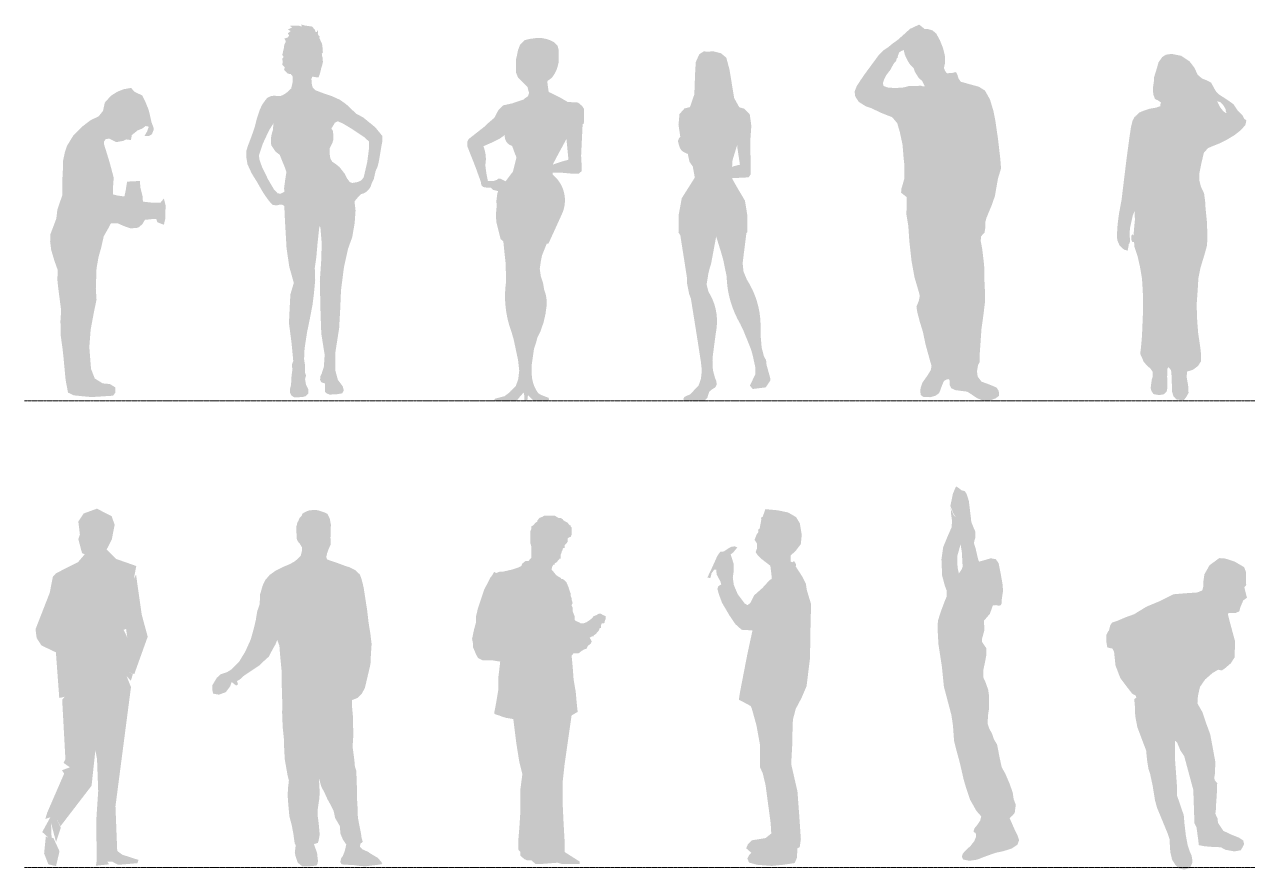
# Model space of a CAD drawing. Header units: inches. Extents: x -449 to 9267, y -5852 to 3388.
# Drawn here: x 2957 to 6089, y -3853 to -1688 of the extents above; entities that cross this region are included whole.
import ezdxf

# ---------------------------------------------------------------- set-up
doc = ezdxf.new("R2010")
doc.units = ezdxf.units.IN
doc.header["$MEASUREMENT"] = 0
doc.linetypes.add('TRATTEGGIATA2', pattern=[0.375, 0.25, -0.125])
doc.layers.add('FIGURE_PERSONE', color=252, linetype='Continuous', lineweight=0)

msp = doc.modelspace()

# ---------------------------------------------------------------- hatches: boundary and pattern name
at = {"layer": 'FIGURE_PERSONE'}
h = msp.add_hatch(color=256, dxfattribs=at)
h.paths.add_polyline_path([(3873.4, -1974.1), (3854.8, -1951.4), (3823.8, -1926.2), (3806.1, -1916.7), (3780.4, -1892.4), (3764.2, -1881), (3743.6, -1871.7), (3720.9, -1864), (3701.9, -1856.7), (3694.8, -1849.4), (3692.8, -1843), (3691.8, -1836), (3691.6, -1827.1), (3694, -1821.6), (3698.4, -1822.6), (3705.8, -1823.6), (3709.7, -1823.2), (3712.1, -1817.7), (3714, -1811.1), (3715.6, -1804.7), (3716.7, -1799.6), (3718.9, -1793), (3720.8, -1784.8), (3720.4, -1773.6), (3718.6, -1768.8), (3718.1, -1763.3), (3720.8, -1759.8), (3720.1, -1748.7), (3718.8, -1738.1), (3715.2, -1730.4), (3712, -1723.4), (3712.3, -1718.6), (3709.1, -1715.4), (3707.8, -1711.8), (3708.5, -1705.4), (3707.8, -1702.5), (3704.9, -1708), (3702, -1707), (3700.1, -1701.3), (3693.1, -1693.6), (3685.1, -1692.3), (3675.1, -1691), (3664.9, -1688.1), (3667.8, -1693.3), (3663.6, -1692.6), (3658.5, -1691), (3640.8, -1691), (3636.4, -1692), (3642.4, -1695.8), (3636, -1698.7), (3631.2, -1700.9), (3633.5, -1702.2), (3638.3, -1705.1), (3631.1, -1710.9), (3634.4, -1716.6), (3630.9, -1721.4), (3622, -1724.3), (3626.1, -1731.4), (3621.9, -1740.3), (3620.7, -1749.9), (3618.4, -1759.5), (3616.8, -1766.6), (3620.3, -1771.1), (3616.8, -1776.2), (3618.1, -1783.9), (3616.8, -1790.9), (3623.2, -1798.3), (3621.6, -1804.4), (3626.1, -1809.5), (3630.9, -1814), (3638.8, -1815.4), (3643.4, -1821.2), (3643, -1837.7), (3639.6, -1852.2), (3630.8, -1860.7), (3624.9, -1864.9), (3619.5, -1868.4), (3612.4, -1871.5), (3605.5, -1871.5), (3595.4, -1870.6), (3587.1, -1872), (3578.8, -1875.8), (3572.9, -1882.9), (3565, -1894.2), (3558.9, -1907.4), (3551.4, -1930), (3546.8, -1949.3), (3538.2, -1974.4), (3528.5, -1999.8), (3524.4, -2013.5), (3524.8, -2028.8), (3527.6, -2046), (3538.5, -2069.7), (3551.7, -2090.9), (3567.4, -2118.2), (3579.5, -2135.9), (3587.9, -2146.3), (3592.3, -2150.3), (3601.9, -2151.9), (3609.2, -2149.9), (3616, -2149.5), (3622, -2153.1), (3623.8, -2193.1), (3627.8, -2261.4), (3634.8, -2309), (3646.4, -2350.2), (3637.6, -2379.6), (3636.3, -2404.3), (3633.9, -2453), (3640.6, -2504.1), (3645, -2550.3), (3641.9, -2558.3), (3641.3, -2565.7), (3643.1, -2570), (3641.3, -2582.4), (3640, -2594.7), (3639.4, -2610.7), (3636.9, -2620.6), (3636.9, -2631.7), (3640.6, -2639), (3647.4, -2643.4), (3668.4, -2642.7), (3677, -2640.3), (3683.8, -2632.9), (3683.2, -2621.8), (3677.6, -2611.3), (3675.2, -2596.5), (3677.6, -2587.9), (3674.6, -2578.7), (3675.2, -2569.4), (3674.6, -2558.3), (3672.7, -2545.4), (3673.9, -2518.9), (3680.1, -2477.6), (3687.5, -2441.9), (3694.3, -2406.1), (3698, -2376.6), (3701.1, -2343.3), (3700.1, -2311.9), (3704, -2285), (3707.1, -2249.3), (3710.6, -2216.6), (3711.9, -2204.5), (3714.5, -2208.3), (3717.7, -2247.4), (3716.9, -2288.4), (3713, -2345.4), (3714.9, -2430), (3716.8, -2480.4), (3725.4, -2534.6), (3723.4, -2564.7), (3717.9, -2582.3), (3714, -2590.3), (3713.8, -2599.1), (3716.8, -2604.9), (3725.9, -2607.9), (3726.2, -2620), (3725.9, -2628.8), (3730.3, -2633.2), (3738, -2636.3), (3755.1, -2635.7), (3770.3, -2633.2), (3774.4, -2625.5), (3771.6, -2615.1), (3759.2, -2598.5), (3752.6, -2574.3), (3752.9, -2527.5), (3762.5, -2466.1), (3765.3, -2415.7), (3767.2, -2369.2), (3774.9, -2309.3), (3785.3, -2262.7), (3796, -2233.1), (3802.2, -2196.8), (3804.5, -2164.5), (3801.8, -2141.5), (3810.4, -2131), (3818, -2123), (3824.9, -2121), (3831.4, -2117.4), (3837.2, -2112.2), (3842.6, -2104.9), (3846.4, -2093.9), (3851.3, -2084), (3855.6, -2064.4), (3861, -2052), (3864.3, -2038.4), (3870.1, -2003.5), (3873.4, -1986.1)])
h.paths.add_polyline_path([(3610.3, -2022.2), (3615.9, -2036.1), (3623.3, -2054.2), (3627.5, -2066.3), (3624.7, -2083.4), (3621.4, -2108), (3622.4, -2116.9), (3613.1, -2121.5), (3605.2, -2121), (3595.9, -2111.3), (3580.6, -2085.3), (3565.2, -2053.8), (3558.7, -2035.7), (3556.9, -2023.6), (3566.6, -1994.4), (3582.9, -1959.6), (3592.2, -1944.7), (3594, -1940.5), (3593.1, -1957.7), (3589.4, -1969.8), (3587.5, -1982.3), (3588.5, -1997.6), (3599.6, -2013.8)], flags=16)
h.paths.add_polyline_path([(3737.8, -2005.8), (3745, -1992.1), (3747.6, -1983.2), (3747.6, -1972.5), (3746.7, -1961), (3742.5, -1954.6), (3746.7, -1948.2), (3751.4, -1940.1), (3758.7, -1936.2), (3771.9, -1941.8), (3793.3, -1954.6), (3828.3, -1978), (3839, -1988.3), (3838.5, -2009.6), (3834.3, -2041.2), (3825.3, -2080), (3818.9, -2087.7), (3809.9, -2091.9), (3796.3, -2094.1), (3790.3, -2092.4), (3783, -2083), (3777.1, -2071), (3769.4, -2061.2), (3763, -2053.1), (3752.3, -2044.6), (3745, -2039.9), (3739.9, -2031.4), (3737.8, -2017.3)], flags=16)
h = msp.add_hatch(color=256, dxfattribs=at)
h.paths.add_polyline_path([(5093.5, -1886.6), (5084.2, -1872.4), (5082.6, -1859.9), (5088.6, -1845.2), (5097.9, -1831), (5108.8, -1815.1), (5143.7, -1767.7), (5157.4, -1754), (5169.4, -1745.8), (5181.4, -1736), (5192.3, -1728.4), (5207.1, -1715.3), (5224.6, -1699.4), (5248, -1688.5), (5261.7, -1699.4), (5270.4, -1700), (5281.9, -1703.3), (5291.7, -1711.4), (5301, -1728.4), (5309.2, -1749.1), (5314.1, -1769.3), (5314.1, -1787.3), (5311.4, -1799.9), (5314.1, -1806.4), (5317.9, -1812.4), (5320, -1813.2), (5332.8, -1812.2), (5342.6, -1810.2), (5345.6, -1816.1), (5348.5, -1826), (5354.4, -1834.8), (5375.1, -1840.7), (5400.7, -1847.6), (5416.4, -1857.4), (5429.2, -1880), (5438.1, -1909.5), (5443, -1934.1), (5449.9, -1981.3), (5455.8, -2032.4), (5457.7, -2057), (5449.9, -2082.5), (5445.9, -2105.1), (5442, -2127.7), (5434.1, -2150.4), (5420.3, -2183.8), (5417.4, -2194.6), (5417.4, -2209.3), (5415.4, -2221.1), (5406.6, -2231), (5405.6, -2242.8), (5409.5, -2263.4), (5414.4, -2304.7), (5415.4, -2351.9), (5416.8, -2377.2), (5416.3, -2401.2), (5412.5, -2432.8), (5407.6, -2467.8), (5402.6, -2539.3), (5403.2, -2552.9), (5398.8, -2560.5), (5396.1, -2576.4), (5397.7, -2590), (5407.6, -2603.1), (5423.9, -2609.1), (5434.9, -2613.5), (5446.3, -2618.4), (5451.8, -2627.1), (5452.9, -2639.1), (5443.6, -2646.2), (5431, -2650.6), (5409.7, -2651.1), (5395.5, -2645.1), (5381.3, -2635.3), (5371, -2628.8), (5357.3, -2627.1), (5340.9, -2624.9), (5330, -2620), (5326.2, -2611.8), (5325.7, -2599.8), (5323.5, -2596.6), (5318, -2597.7), (5311.5, -2601.5), (5307.1, -2611.3), (5302.2, -2624.9), (5298.9, -2632.6), (5290.2, -2639.1), (5276.5, -2643), (5259, -2642.4), (5251.9, -2637.5), (5250.8, -2626.6), (5251.9, -2618.4), (5256.8, -2604.8), (5268.3, -2588.9), (5277.6, -2573.9), (5279.7, -2562.5), (5276.5, -2552.1), (5263.9, -2506.2), (5257.9, -2476.8), (5249.7, -2450), (5243.2, -2425.5), (5241, -2411.3), (5247, -2396.5), (5249.7, -2383.4), (5247, -2373.1), (5236.1, -2336), (5228.4, -2293.9), (5222.9, -2244.4), (5220.2, -2204.6), (5215.3, -2175.1), (5216.4, -2130.9), (5201.6, -2118.9), (5202.7, -2108.5), (5210.4, -2081.8), (5210.4, -2051.2), (5208.2, -2030.5), (5205.4, -1996.3), (5198.3, -1963), (5191.8, -1941.2), (5179.2, -1925.9), (5151.4, -1915), (5125.2, -1902.5), (5111, -1897.6)])
h.paths.add_polyline_path([(5262.2, -1846.3), (5256.2, -1833.7), (5246.4, -1824.4), (5237.1, -1809.7), (5233.8, -1799.9), (5225.6, -1791.7), (5221.8, -1786.8), (5215.3, -1774.8), (5211.4, -1766), (5209.3, -1757.8), (5209.3, -1753.5), (5202.2, -1756.2), (5196.7, -1760), (5194.5, -1766), (5192.9, -1769.8), (5194, -1771.5), (5190.7, -1774.8), (5189.1, -1781.3), (5182.5, -1788.9), (5174.3, -1804.2), (5163.9, -1817.9), (5158.5, -1828.2), (5155.2, -1838.6), (5156.8, -1845.7), (5166.7, -1849.5), (5179.2, -1850.6), (5192.9, -1850.6), (5208.7, -1849.5), (5222.4, -1845.7), (5234.4, -1845.7), (5252.9, -1845.2), (5257.3, -1846.8)], flags=16)
h = msp.add_hatch(color=256, dxfattribs=at)
h.paths.add_polyline_path([(4386.1, -1943, -0.026828), (4389.1, -1943.7), (4389.6, -1904.3), (4385, -1897.3), (4374.4, -1888.2), (4347.8, -1886.7), (4327.6, -1874.9), (4299.1, -1861), (4295.5, -1835), (4296.6, -1832.6), (4307.9, -1824.2), (4313.5, -1815.7), (4319.2, -1804.4), (4322, -1796), (4324.8, -1784.7), (4324.8, -1770.6), (4324.8, -1753.7), (4322, -1742.4), (4313.5, -1734), (4302.3, -1728.4), (4293.8, -1725.5), (4279.8, -1722.7), (4268.5, -1722.7), (4248.8, -1725.5), (4237.5, -1728.4), (4231.9, -1734), (4226.2, -1739.6), (4220.6, -1753.7), (4217.8, -1767.8), (4215, -1779.1), (4215, -1796), (4215, -1810.1), (4220.6, -1824.2), (4231.9, -1835.4), (4245, -1848.6), (4248.8, -1863.6), (4246, -1872.1), (4237.5, -1877.7), (4234.7, -1880.5), (4206.1, -1890.2), (4183, -1895.3), (4170.3, -1907.7), (4159.9, -1927.3), (4139, -1945.3), (4133.3, -1951), (4093.9, -1981.9), (4091.1, -1987.6), (4091.1, -2001.2), (4111.3, -2052.4), (4125, -2090.2), (4127, -2100.6), (4131, -2104.3), (4135.1, -2105.4), (4139, -2105.9), (4150.2, -2105.9), (4155.9, -2111.6), (4169.5, -2115), (4167.3, -2123), (4165.2, -2140.1), (4165.9, -2154.1), (4164, -2174), (4164.9, -2193.7), (4175.8, -2237.6), (4183, -2244.2), (4186, -2274), (4188.8, -2299.4), (4189.9, -2336.9), (4189.9, -2348.2, 0.124837), (4203.7, -2475.1), (4209.4, -2494.8), (4220.7, -2548), (4223.7, -2574.9), (4221.2, -2596.6), (4215, -2614.4), (4202.4, -2626.5), (4196.1, -2633), (4186, -2640.4), (4161.5, -2646.9), (4158.7, -2652.6), (4203.6, -2652.6), (4216.9, -2652.6), (4227, -2639.8), (4234.5, -2631.6), (4236.2, -2634.7), (4237.3, -2652.9), (4244.4, -2652.9), (4246.1, -2637.7), (4260.4, -2652.6), (4300.8, -2652.6), (4299, -2644.7), (4283, -2638.5, -0.065921), (4272.4, -2632.6, -0.17956), (4255.9, -2575.9), (4255.9, -2558.6), (4261.5, -2519.2), (4267.1, -2502.3), (4270, -2491), (4275.6, -2479.7), (4278.4, -2474.1), (4281.9, -2463.2), (4285.8, -2452.3), (4290.9, -2430.2), (4292.6, -2417.3, 0.140881), (4287.6, -2367.7), (4284.7, -2350.7), (4279.1, -2333.8), (4276.3, -2314.1), (4279.1, -2294.4), (4281.9, -2280.3), (4294, -2250.1), (4298.8, -2249.1), (4332.4, -2175.3, 0.350452), (4308.9, -2072.5), (4309, -2068), (4328.6, -2067.6), (4360.9, -2070.5), (4376.3, -2070), (4383.9, -2063.7), (4383.9, -2055.5), (4382.2, -2024.5)])
h.paths.add_polyline_path([(4344.6, -1981.5), (4349.8, -2034.7, -0.000117), (4350, -2034.7, 0.030807), (4310.4, -2047), (4310.8, -2044.5), (4320, -2027.1)], flags=16)
h.paths.add_polyline_path([(4205.4, -1999.2), (4214, -2022.5, -0.047485), (4216.7, -2028.9), (4207.5, -2065.2), (4188.7, -2090), (4175.6, -2083.4), (4169.9, -2083.4), (4167.1, -2086.2), (4158.7, -2089), (4143.5, -2089, -0.036112), (4136.9, -2047.8, 0.14179), (4131.9, -2000.2), (4157.7, -1988.8), (4174.7, -1980), (4182.8, -1974.3), (4186.9, -1971.4, 0.382649)], flags=16)
h = msp.add_hatch(color=256, dxfattribs=at)
h.paths.add_polyline_path([(4762.1, -1803.5), (4754.1, -1773.4), (4740.5, -1762), (4719.4, -1756.6), (4709.5, -1757.9), (4696.1, -1757.2), (4684.9, -1764.4), (4675.8, -1784.6), (4674, -1816), (4672.2, -1867.2), (4660.9, -1900), (4659.5, -1900.1), (4647, -1903.3), (4634.1, -1917.7), (4633.5, -1924.8), (4815, -1924.8), (4814, -1917.9), (4800, -1903.8), (4787.3, -1900.4), (4774.3, -1877)])
h.paths.add_polyline_path([(4818.2, -1948), (4815, -1924.8), (4633.5, -1924.8), (4631.6, -1945.3), (4636.2, -1975.8), (4633.6, -1978.4), (4630.1, -1986.8), (4631.7, -1993.3), (4635.1, -2003.9, 0.117417), (4641.7, -2012.8), (4643.4, -2014.1), (4651.5, -2018.3), (4655.4, -2019.5), (4658.1, -2032.3), (4771.1, -2032.3), (4780.6, -2000.9), (4782, -1997.6), (4782.3, -2003.6), (4786.7, -2032.3), (4816.1, -2032.3), (4815.6, -1983.4)])
h.paths.add_polyline_path([(4816.1, -2032.3), (4786.7, -2032.3), (4789, -2047.3, 0.016179), (4768.9, -2052.6), (4770, -2036.1), (4771.1, -2032.3), (4658.1, -2032.3), (4659.8, -2040.1), (4668.2, -2052), (4673.4, -2080.4), (4640, -2133.2), (4634.4, -2163.3), (4805.7, -2163.3), (4801.7, -2139.2), (4785.2, -2111.6), (4768.4, -2082), (4811.1, -2079.8), (4816.5, -2072.1)])
h.paths.add_polyline_path([(4808, -2177.7), (4805.7, -2163.3), (4634.4, -2163.3), (4632.3, -2174.4), (4631.6, -2220.5), (4636.3, -2228.6), (4644, -2277.5), (4719.5, -2277.5), (4728.1, -2231.4), (4739.4, -2267.6), (4742.3, -2277.5), (4798.6, -2277.5), (4805.6, -2222.1), (4807.6, -2220.9)])
h.paths.add_polyline_path([(4715.1, -2301), (4719.5, -2277.5), (4644, -2277.5), (4653.6, -2339.1), (4653.6, -2352.2), (4658.8, -2378.2), (4663.3, -2390.2), (4675.4, -2465.6), (4729.2, -2465.6, 0.173827), (4708, -2372.2), (4703.6, -2354), (4708.1, -2326.3), (4711.7, -2311.9)])
h.paths.add_polyline_path([(4806.8, -2342), (4798.1, -2321.1), (4795.9, -2299.6), (4798.6, -2277.5), (4742.3, -2277.5), (4746.2, -2291), (4754.9, -2333.7, 0.109877), (4781.4, -2439.8, 0.016075), (4789.1, -2454.1), (4794.7, -2465.6), (4841.9, -2465.6), (4841.9, -2457.3, 0.139498)])
h.paths.add_polyline_path([(4727.5, -2476.2, 0.019077), (4729.2, -2465.6), (4675.4, -2465.6), (4679.3, -2490.3), (4689, -2552.7), (4691.4, -2575), (4689.1, -2595.7), (4682.9, -2613.5), (4660.8, -2636.2), (4649.6, -2640.7), (4646.4, -2642.9), (4644.2, -2647.4), (4645.7, -2652.6), (4697.6, -2652.6), (4705.4, -2644.8), (4710.1, -2629.2), (4717.3, -2623.1), (4726.1, -2617.8), (4729.4, -2611.2), (4728.9, -2605.2), (4728.4, -2601.2), (4725.4, -2594.6), (4720, -2574.6, -0.039934), (4718.9, -2541.2)])
h.paths.add_polyline_path([(4841.9, -2484.8), (4841.9, -2465.6), (4794.7, -2465.6), (4797.7, -2471.7), (4817.1, -2520), (4821.7, -2535.8), (4828.2, -2566), (4828.1, -2584.8), (4814.6, -2613.2), (4821.5, -2622), (4855.2, -2617.8), (4866.8, -2600.2), (4866.4, -2593.5), (4857.1, -2560.2), (4855.9, -2547.9), (4850.6, -2538.8), (4844.7, -2516.5)])
h = msp.add_hatch(color=256, dxfattribs=at)
h.paths.add_polyline_path([(6011.4, -1884.9), (6020, -1887.4), (6028, -1896.4), (6032.1, -1904), (6033.6, -1907.5), (6032.6, -1910), (6035.1, -1913), (6034.6, -1915.6), (6027.5, -1911), (6019, -1900.5), (6013.4, -1889.9)], flags=16)
h.paths.add_polyline_path([(5800.1, -1925.2), (5811.2, -1914.1), (5822.2, -1909.4), (5838.8, -1903.9), (5854.4, -1901.4), (5865.5, -1897.4), (5866, -1891.8), (5867, -1887.8), (5859, -1882.3), (5851.9, -1879.2), (5847.4, -1866.7), (5846.9, -1849.6), (5848.9, -1836), (5849.9, -1822.4), (5856.5, -1801.3), (5861, -1785.2), (5870.5, -1771.6), (5880.1, -1765.6), (5894.7, -1763.5), (5919.4, -1768.6), (5940.5, -1782.7), (5953.1, -1799.3), (5961.1, -1816.9), (5972.2, -1826.4), (5988.3, -1833), (5995.9, -1837.5), (6001.9, -1848.6), (6007.4, -1858.6), (6015, -1866.7), (6024, -1872.7), (6041.7, -1884.3), (6053.2, -1892.8), (6063.3, -1907.9), (6075.9, -1920.5), (6079.9, -1929), (6085.9, -1934.1), (6083.4, -1946.1), (6070.3, -1960.2), (6054.7, -1972.3), (6036.1, -1983.4), (6019.5, -1991.9), (5996.9, -2001), (5987.8, -2005), (5977.2, -2016.6), (5970.2, -2046.2), (5965.7, -2068.9), (5965.2, -2086), (5969.7, -2103.8), (5977.7, -2120.9), (5980.7, -2143.5), (5981.2, -2155.6), (5984.8, -2192.3), (5986.3, -2228.6), (5985.3, -2253.9), (5978.7, -2278), (5968.7, -2310.7), (5963.1, -2338.4), (5961.1, -2372.1), (5958.6, -2406), (5960.1, -2447.8), (5962.6, -2479), (5967.6, -2512.7), (5970.2, -2535.3), (5969.7, -2551.4), (5962.1, -2563), (5949.5, -2572.5), (5940.5, -2575.5), (5934.4, -2577.1), (5932.9, -2590.4), (5936.9, -2613.5), (5937.9, -2632.1), (5932.9, -2641.2), (5925.9, -2650.7), (5917.3, -2650.2), (5906.7, -2648.7), (5899.2, -2640.7), (5895.7, -2628.6), (5895.2, -2612), (5894.7, -2590.9), (5893.1, -2573.8), (5888.1, -2567.7), (5886.1, -2566.2), (5883.6, -2570.7), (5883.1, -2590.9), (5883.6, -2600.9), (5883.6, -2620), (5881.6, -2629.1), (5874.5, -2635.6), (5862.4, -2637.6), (5848.4, -2635.1), (5843.3, -2628.1), (5840.8, -2619.5), (5842.3, -2608.5), (5843.8, -2597.9), (5846.3, -2589.3), (5845.8, -2577.8), (5841.3, -2570.7), (5831.7, -2562.2), (5823.2, -2552.6), (5817.2, -2538.5), (5814.1, -2532), (5816.1, -2515.4), (5818.7, -2485.7), (5821.2, -2425.4), (5821.2, -2391.2), (5820.7, -2370.5), (5818.6, -2338.5), (5813.6, -2309.3), (5807.5, -2282.2), (5799, -2257), (5798.5, -2246), (5793.5, -2245), (5791.4, -2238.9), (5791.4, -2230.4), (5794, -2225.3), (5797, -2228.4), (5798.5, -2209.8), (5800.5, -2189.1), (5800, -2170), (5799.5, -2166.5), (5795, -2178.1), (5790.9, -2196.2), (5787.9, -2209.8), (5786.9, -2225.3), (5787.9, -2239.4), (5787.4, -2248), (5784.9, -2251), (5783.9, -2258), (5781.9, -2267.6), (5772.8, -2265.1), (5761.2, -2254.5), (5755.2, -2239.9), (5754.7, -2224.3), (5756.2, -2200.2), (5759.7, -2173.5), (5766.3, -2137.8), (5779.3, -2030.9), (5786.4, -1978.6), (5790.4, -1951.4), (5794.9, -1933.8), (5802, -1920.7)])
for points in [[(3287.1, -1952.6), (3281.8, -1938.5), (3276.6, -1914.8), (3273.9, -1905.1), (3266, -1885.8), (3258.1, -1870), (3239.6, -1861.2), (3233.4, -1855), (3229.9, -1850.6), (3210.6, -1854.1), (3194.7, -1860.3), (3178, -1870.8), (3162.2, -1888.4), (3157.8, -1909.5), (3146.4, -1923.6), (3126.1, -1933.3), (3104.1, -1950), (3082.1, -1971.9), (3065.4, -1999.2), (3060.1, -2015), (3054.9, -2039.6), (3054.9, -2060.7), (3053.1, -2095), (3053.1, -2126.7), (3044.3, -2152.2), (3040.8, -2162.7), (3038.1, -2185.6), (3028.5, -2211.1), (3023.2, -2224.8), (3022.3, -2244.1), (3025, -2266.1), (3033.8, -2295.1), (3041.7, -2317.1), (3040.8, -2342.6), (3043.4, -2366.3), (3050.5, -2420.8), (3048.7, -2448.1), (3049.6, -2486.8), (3054, -2518.4), (3056.6, -2542.1), (3061.9, -2598.8), (3068.1, -2631.3), (3083, -2638.3), (3109.4, -2641), (3128.8, -2642.7), (3183.3, -2639.2), (3189.5, -2631.3), (3189.5, -2618.1), (3175.4, -2609.3), (3156.9, -2607.6), (3136.7, -2595.2), (3127, -2570.6), (3122.6, -2514.4), (3126.1, -2469.5), (3134.9, -2422.9), (3141.1, -2393), (3139.3, -2364.9), (3141.1, -2313), (3146.4, -2283.1), (3152.5, -2262), (3159.6, -2230.8), (3171.1, -2210.6), (3178.1, -2197.4), (3194.8, -2197.4), (3213.3, -2205.4), (3228.2, -2210.6), (3247.6, -2208.9), (3258.1, -2200.1), (3265.2, -2188.7), (3281.9, -2186.9), (3294.2, -2186.9), (3296.9, -2194.8), (3310.1, -2200.1), (3313.6, -2201), (3317.1, -2186.9), (3318, -2151.7), (3313.6, -2134.1), (3304.8, -2144.7), (3280.4, -2144.3), (3259.9, -2142.1), (3259, -2128), (3253.8, -2107.8), (3252, -2089.3), (3232.3, -2089.9), (3219.4, -2091.1), (3215.4, -2115.6), (3212.4, -2128.9), (3193.9, -2126.2), (3183.4, -2123.6), (3183.7, -2100.6), (3185.1, -2080.5), (3174.6, -2041.4), (3164.9, -2009.8), (3160.5, -1995.7), (3160.5, -1987.8), (3164.9, -1981.6), (3173.7, -1980.8), (3182.1, -1985), (3191.3, -1989.6), (3208.6, -1986.6), (3217.8, -1982.6), (3229.1, -1984.4), (3231.5, -1971.6), (3246, -1959.8), (3258.1, -1954.9), (3266.9, -1948.2), (3275, -1950.1), (3270.5, -1962.3), (3266.1, -1970.2), (3263.7, -1973.4), (3275, -1974.2), (3282.8, -1969.4), (3287.2, -1958.8)], [(3707.9, -2932.7), (3724, -2937.8), (3732.5, -2941.8), (3738.4, -2953.5), (3741.3, -2969.3), (3740.9, -2984.7), (3741, -2998.2), (3740.1, -3002.2), (3741.1, -3010.8), (3740.4, -3021.4), (3735.1, -3032.9), (3731.6, -3043.1), (3729.5, -3052.4), (3731.6, -3058.6), (3739.3, -3061.4), (3749.3, -3064.9), (3760.2, -3068.5), (3769.4, -3072), (3779.7, -3075.8), (3787.3, -3078), (3803.5, -3086.1), (3815.2, -3096.8), (3819.2, -3107.1), (3822.8, -3120.3), (3825.7, -3133.5), (3827, -3142.4), (3830.4, -3164.4), (3834.2, -3188.6), (3837.8, -3220), (3842.5, -3249.2), (3845.6, -3275.3), (3843.8, -3302.4), (3842.7, -3326.9), (3833.7, -3365.5), (3828.4, -3388), (3819.9, -3403.4), (3809, -3413.7), (3795.7, -3419), (3795.4, -3435.2), (3797.5, -3457), (3798, -3479.9), (3799, -3507.2), (3796.9, -3538.4), (3800.7, -3566.8), (3801.9, -3577.7), (3802.8, -3588.6), (3806.2, -3599.4), (3807.7, -3629.2), (3807.9, -3650.9), (3808.2, -3671.2), (3809.5, -3691.5), (3809.9, -3710.5), (3810.8, -3721.1), (3813.8, -3737.8), (3818.6, -3761.9), (3819.8, -3770.8), (3822.9, -3782.3), (3817.2, -3786.8), (3815.7, -3794.6), (3822.1, -3801.3), (3836.1, -3807.5), (3844.2, -3813), (3860.6, -3822.6), (3863.3, -3825), (3873.1, -3836.8), (3871, -3839.4), (3860.1, -3841.2), (3845.1, -3842.9), (3830.2, -3844.8), (3816.7, -3844), (3797.8, -3841.4), (3788.2, -3841.1), (3777.4, -3840.7), (3768.8, -3839.5), (3765.4, -3833.9), (3767.5, -3824.4), (3772.1, -3817.9), (3776.9, -3805.3), (3780.7, -3789.2), (3771.8, -3775.7), (3765.7, -3760.8), (3764.2, -3741.6), (3752.3, -3721.2), (3748.2, -3702.3), (3742.6, -3691), (3732.4, -3672.5), (3724.4, -3655), (3717.1, -3641.4), (3710.5, -3618.4), (3709.4, -3599.3), (3711.2, -3629), (3712.6, -3653.5), (3711.9, -3669.8), (3709.2, -3687.7), (3707.6, -3699.7), (3707.4, -3714.6), (3710.1, -3734.9), (3711.7, -3752.5), (3712.7, -3763.3), (3709.9, -3779.1), (3708, -3785), (3697.9, -3787.7), (3702.3, -3800.3), (3706, -3810.9), (3706.9, -3820.3), (3708.4, -3831.2), (3706.8, -3839.3), (3703.8, -3843), (3686.5, -3844.6), (3667.6, -3844.5), (3656.4, -3835.4), (3650.5, -3817.4), (3648.9, -3809.5), (3651.3, -3790.8), (3648.6, -3786.2), (3645.1, -3760.7), (3641, -3739.2), (3635.1, -3717.1), (3632.3, -3687.5), (3630.6, -3663.1), (3631.6, -3643), (3633.8, -3625.1), (3630.6, -3612.8), (3623.2, -3570.8), (3621.7, -3542.4), (3620.9, -3518), (3617.9, -3488.3), (3616.5, -3453), (3616.7, -3421.5), (3615.3, -3375.7), (3614.9, -3341.8), (3611, -3301.1), (3609.5, -3279.7), (3603.9, -3264.9), (3599.2, -3276.6), (3592, -3289.2), (3582.1, -3307.9), (3567.9, -3320.6), (3557.3, -3330.7), (3533.9, -3346.4), (3519.1, -3356.2), (3507.3, -3366.8), (3500.7, -3370.2), (3503.4, -3378.3), (3498.9, -3381.8), (3487.1, -3372.7), (3483.1, -3384.2), (3472, -3398.7), (3454.6, -3405.1), (3439.7, -3402.4), (3438.1, -3394.6), (3437.5, -3381.2), (3449.2, -3361.9), (3458.6, -3352.9), (3476.1, -3347.1), (3486.9, -3340.1), (3506.6, -3320.2), (3521.8, -3295.1), (3535.7, -3264.7), (3544.2, -3234.7), (3549, -3214), (3552.7, -3191.4), (3559.2, -3172.2), (3559.6, -3149.5), (3566.7, -3125.3), (3573.2, -3111.5), (3584.7, -3098.2), (3599.9, -3087.4), (3619.1, -3077.8), (3636.6, -3070.5), (3647.5, -3064.3), (3654.8, -3058.5), (3664.1, -3049.5), (3667, -3037.8), (3667, -3034.2), (3667.2, -3027.4), (3664.8, -3023.5), (3662.3, -3019.2), (3659, -3015.5), (3655.2, -3010), (3653.9, -3006), (3653.7, -3003.7), (3653.5, -3001.7), (3653.5, -2999.2), (3653.4, -2996.1), (3653.3, -2992.2), (3652.8, -2986.9), (3652.5, -2979.8), (3652.8, -2974.7), (3654.3, -2969.8), (3655.2, -2964.3), (3658.6, -2958.9), (3660, -2954), (3666.5, -2946.6), (3668.5, -2941.6), (3673.1, -2938.4), (3677.7, -2936.1), (3684.4, -2933.4), (3690.2, -2932.6), (3695.4, -2932), (3702.6, -2932.1), (3708.1, -2932.7)], [(4870.5, -3105.1), (4866.9, -3074.9), (4843.8, -3057.1), (4834.9, -3048.6), (4829.4, -3040.1), (4830.4, -3036.1), (4832.4, -3031.6), (4832.4, -3017.6), (4826.4, -3008.2), (4832.4, -2993.2), (4836.4, -2988.7), (4835.4, -2982.7), (4839.4, -2979.7), (4843.9, -2955.7), (4842.4, -2952.2), (4847.4, -2949.2), (4853.9, -2929.8), (4885.8, -2932.8), (4912.3, -2938.3), (4932.8, -2950.2), (4942.3, -2966.2), (4947.3, -2995.7), (4944.8, -3019.6), (4931.3, -3037.1), (4919.3, -3048.1), (4919.3, -3064.1), (4922.8, -3066.1), (4927.3, -3063.1), (4930.8, -3067.1), (4932.8, -3072.1), (4931.8, -3076.6), (4948.3, -3102), (4957.8, -3121), (4960.2, -3137), (4971.2, -3173.4), (4969.8, -3225.8), (4968.4, -3311.8), (4959.6, -3383.2), (4946.5, -3413.8), (4931.9, -3441.5), (4924.6, -3469.2), (4923.2, -3511.5), (4923.2, -3529), (4920.2, -3582.9), (4936.3, -3652.9), (4940.7, -3712.6), (4945, -3775.3), (4942.1, -3795.7), (4936.3, -3798.6), (4934.8, -3823.4), (4929, -3836.5), (4899.8, -3840.9), (4870.7, -3843.8), (4832.7, -3840.9), (4812.3, -3835.1), (4807.9, -3824.9), (4812.3, -3816.1), (4818.2, -3810.3), (4805, -3798.6), (4809.4, -3788.4), (4819.6, -3778.2), (4854.6, -3772.4), (4869.2, -3760.7), (4867.7, -3734.5), (4854.6, -3636.9), (4847.3, -3606.2), (4840, -3590.2), (4840, -3531.9), (4831.3, -3483.8), (4819.6, -3441.5), (4816.7, -3434.2), (4797.7, -3424), (4786.1, -3418.2), (4789, -3399.3), (4807.9, -3301.6), (4821.1, -3240.4), (4793.4, -3238.9), (4777.3, -3224.4), (4762.1, -3202.1), (4743, -3169.5), (4735, -3147.9), (4731.3, -3134.4), (4733.7, -3127), (4741.1, -3122.6), (4739.3, -3115.9), (4729.4, -3097.4), (4728.2, -3085.1), (4722.6, -3085.1), (4715.9, -3094.9), (4714.6, -3101.7), (4712.8, -3106), (4705.4, -3105.4), (4716.5, -3082), (4731.3, -3049.3), (4738.7, -3038.9), (4747.9, -3038.2), (4758.4, -3030.9), (4767.6, -3025.9), (4775.7, -3025.3), (4782.4, -3027.8), (4771.3, -3041.3), (4765.2, -3045.6), (4768.9, -3057.3), (4773.2, -3070.9), (4773.2, -3086.9), (4770.7, -3105.4), (4773.2, -3123.9), (4783.1, -3147.3), (4800.9, -3171.3), (4808.3, -3175.6), (4815.7, -3170.1), (4825.6, -3150.4), (4846.5, -3131.9), (4864.4, -3112.2), (4870, -3108.5)], [(4427.4, -3240.8), (4430, -3234.5), (4432.7, -3234.5), (4432.7, -3228.6), (4435.2, -3222.3), (4440.4, -3222.3), (4442.9, -3219.3), (4442.9, -3216.1), (4445.4, -3210.1), (4445.4, -3203.9), (4437.7, -3200.9), (4432.7, -3197.7), (4427.4, -3197.7), (4422.2, -3200.9), (4414.5, -3203.9), (4412, -3206.9), (4409.5, -3210.1), (4396.5, -3219.3), (4388.8, -3222.3), (4381, -3222.3), (4376, -3219.3), (4368.3, -3216.1), (4365.5, -3213.1), (4365.5, -3210.1), (4365.5, -3203.9), (4363, -3197.7), (4360.5, -3191.7), (4360.5, -3182.5), (4357.8, -3176.3), (4360.5, -3170.3), (4357.8, -3161.1), (4357.8, -3157.9), (4355.3, -3151.9), (4355.3, -3145.7), (4352.8, -3139.4), (4350.1, -3130.2), (4347.6, -3124.2), (4345, -3118), (4339.8, -3112), (4334.8, -3108.8), (4332.1, -3108.8), (4329.6, -3105.8), (4324.3, -3102.8), (4319.3, -3099.6), (4316.6, -3096.6), (4314.1, -3093.6), (4311.6, -3090.4), (4308.9, -3087.4), (4306.4, -3084.4), (4308.9, -3075.2), (4311.6, -3072), (4314.1, -3072), (4314.1, -3069), (4319.3, -3066), (4321.8, -3063), (4324.3, -3059.8), (4327.1, -3056.8), (4329.6, -3056.8), (4329.6, -3053.8), (4329.6, -3047.6), (4332.1, -3041.3), (4332.1, -3038.3), (4334.8, -3035.3), (4334.8, -3032.1), (4337.3, -3029.1), (4339.8, -3029.1), (4339.8, -3022.9), (4342.3, -3019.9), (4345, -3016.9), (4347.6, -3013.7), (4347.6, -3004.7), (4352.8, -3001.5), (4355.3, -3001.5), (4357.8, -2995.5), (4357.8, -2989.3), (4357.8, -2986.3), (4357.8, -2983.1), (4357.8, -2980.1), (4357.8, -2977.1), (4355.3, -2973.9), (4355.3, -2970.9), (4352.8, -2970.9), (4350.1, -2967.9), (4347.6, -2964.6), (4342.3, -2961.7), (4337.3, -2958.7), (4334.8, -2955.4), (4329.6, -2952.4), (4324.3, -2952.4), (4319.3, -2949.4), (4314.1, -2946.2), (4308.9, -2946.2), (4303.8, -2946.2), (4301.1, -2946.2), (4296.1, -2946.2), (4290.9, -2946.2), (4288.4, -2946.2), (4283.1, -2949.4), (4275.4, -2952.4), (4270.4, -2958.7), (4270.4, -2961.7), (4265.2, -2964.6), (4259.9, -2970.9), (4254.9, -2973.9), (4254.9, -2980.1), (4252.2, -2986.3), (4252.2, -2995.5), (4252.2, -3001.5), (4252.2, -3007.7), (4252.2, -3016.9), (4254.9, -3026.1), (4254.9, -3038.3), (4254.9, -3053.8), (4247.2, -3063), (4244.5, -3063), (4239.4, -3063), (4231.7, -3069), (4229.2, -3075.2), (4224, -3078.2), (4216.2, -3081.2), (4206, -3084.4), (4193, -3087.4), (4180, -3090.4), (4172.5, -3090.4), (4164.8, -3093.6), (4159.5, -3090.4), (4154.3, -3099.6), (4149.3, -3105.8), (4141.6, -3121.2), (4133.8, -3136.4), (4128.6, -3151.9), (4123.6, -3167.1), (4118.3, -3182.5), (4113.1, -3203.9), (4113.1, -3219.3), (4108.1, -3237.8), (4102.9, -3262.2), (4105.4, -3274.4), (4105.4, -3283.6), (4108.1, -3289.8), (4113.1, -3302), (4118.3, -3311.2), (4131.1, -3317.5), (4146.6, -3317.5), (4157, -3317.5), (4175, -3320.4), (4172.5, -3341.9), (4169.8, -3363.3), (4169.8, -3394.1), (4164.8, -3424.8), (4159.5, -3452.4), (4162.1, -3455.4), (4172.5, -3458.4), (4180, -3461.6), (4190.5, -3464.6), (4208.5, -3467.6), (4216.2, -3529.1), (4224, -3578.1), (4231.7, -3608.8), (4226.5, -3648.6), (4226.5, -3706.9), (4224, -3746.7), (4221.4, -3777.3), (4221.4, -3789.5), (4221.4, -3802), (4226.5, -3808), (4226.5, -3817.2), (4236.7, -3826.4), (4244.5, -3829.6), (4254.9, -3829.6), (4265.2, -3838.6), (4283.1, -3838.6), (4321.8, -3835.6), (4332.1, -3838.6), (4339.8, -3838.6), (4352.8, -3838.6), (4365.5, -3838.6), (4378.5, -3838.6), (4378.5, -3832.6), (4339.8, -3808), (4339.8, -3798.8), (4339.8, -3777.3), (4337.3, -3734.5), (4334.8, -3682.2), (4334.8, -3630.2), (4339.8, -3584.1), (4357.8, -3458.4), (4373.3, -3449.2), (4370.8, -3424.8), (4368.3, -3397.1), (4363, -3366.5), (4360.5, -3332.6), (4357.8, -3305), (4363, -3299), (4365.5, -3299), (4376, -3299), (4383.7, -3292.8), (4388.8, -3289.8), (4396.5, -3286.8), (4399, -3280.6), (4406.8, -3274.4), (4409.5, -3268.4), (4404.2, -3259.2), (4409.5, -3256), (4414.5, -3256), (4414.5, -3253), (4419.7, -3250), (4422.2, -3246.8), (4424.9, -3243.8)], [(6045.2, -3224.7), (6038.6, -3198.5), (6040.4, -3196.1), (6048.7, -3195.5), (6058.9, -3195.5), (6067.8, -3191.9), (6070.8, -3180.6), (6078.5, -3162.8), (6080.9, -3161.6), (6087.4, -3156.9), (6080.9, -3130.1), (6085.6, -3124.2), (6085, -3114.6), (6085, -3090.9), (6080.3, -3078.4), (6055.9, -3064.1), (6032.1, -3056.4), (6016.6, -3055.2), (5991.6, -3073.6), (5978.5, -3096.8), (5976.2, -3113.5), (5975.6, -3128.3), (5973.2, -3137.8), (5960.7, -3143.2), (5926.2, -3145.6), (5899.4, -3147.9), (5885.7, -3154.5), (5861.9, -3166.4), (5830.4, -3179.5), (5798.3, -3199.1), (5776.9, -3206.8), (5753.1, -3216.9), (5741.8, -3220.5), (5737.6, -3227), (5734, -3240.7), (5731.1, -3244.3), (5727.5, -3252), (5727.5, -3270.4), (5729.9, -3284.1), (5743, -3287.1), (5747.1, -3294.8), (5748.9, -3311.5), (5750.7, -3329.9), (5763.2, -3362.6), (5779.2, -3384), (5793.5, -3402.4), (5803, -3407.8), (5804.2, -3412.5), (5798.9, -3416.7), (5800.7, -3437.4), (5801.3, -3459.4), (5806.7, -3488), (5823.9, -3533.8), (5829.3, -3548), (5831.7, -3573), (5835.2, -3595), (5839.4, -3607.5), (5846, -3638.4), (5849.5, -3659.8), (5851.9, -3675.3), (5857.3, -3694.9), (5884, -3759.7), (5889.4, -3775.2), (5890, -3789.5), (5891.2, -3808.5), (5895.9, -3828.1), (5904.3, -3841.2), (5912.6, -3850.1), (5926.3, -3853.1), (5941.1, -3849.5), (5947.1, -3837.6), (5947.7, -3829.9), (5945.9, -3818), (5940.5, -3805.5), (5935.8, -3791.2), (5931, -3765.6), (5927.5, -3735.9), (5925.7, -3713.9), (5918.5, -3693.1), (5908.4, -3663.3), (5908.4, -3641.3), (5903.1, -3568.2), (5903.1, -3523), (5908.4, -3527.2), (5916.8, -3547.4), (5926.9, -3562.8), (5940.5, -3613.4), (5950.1, -3649), (5952.4, -3716.2), (5953, -3734.1), (5958.4, -3745.4), (5962.6, -3776.3), (5964.3, -3790.6), (5979.2, -3793.5), (6001.2, -3795.3), (6020.3, -3795.9), (6032.8, -3802.5), (6055.4, -3806.6), (6072, -3803.6), (6077.4, -3793.5), (6080.3, -3788.2), (6078, -3778.7), (6067.3, -3771.5), (6046.4, -3763.2), (6026.8, -3753.7), (6013.1, -3732.9), (6012.5, -3722.8), (6006.6, -3710.3), (6007.8, -3700.2), (6008.4, -3687.1), (6010.2, -3662.1), (6011.3, -3631.8), (6005.4, -3624.7), (6003.6, -3618.7), (6005.4, -3608.6), (6006.6, -3577.7), (6000.6, -3545), (5993.5, -3506.9), (5983.3, -3479.1), (5973.8, -3450.6), (5960.7, -3427.4), (5961.9, -3408.4), (5967.2, -3385.2), (5980.3, -3366.2), (5999.4, -3349.5), (6013.6, -3341.2), (6023.2, -3343), (6029.7, -3338.8), (6045.8, -3325.1), (6055.9, -3309.7), (6056.5, -3288.3), (6056.5, -3266.3)]]:
    msp.add_hatch(color=256, dxfattribs=at).paths.add_polyline_path(points)
h = msp.add_hatch(color=256, dxfattribs=at)
h.paths.add_polyline_path([(5343.6, -2871.8), (5350.4, -2876.4), (5356.1, -2881.4), (5364.6, -2883.7), (5369.6, -2891), (5375.3, -2909.1), (5380.4, -2951.9), (5381.5, -2962.7), (5387.7, -2977.9), (5391.6, -2986.9), (5391.6, -2994.8), (5391.6, -3003.9), (5390, -3008.4), (5388.3, -3016.8), (5392.2, -3029.2), (5399.6, -3060.8), (5401.8, -3064.2), (5415.9, -3060.3), (5431.2, -3055.7), (5444.1, -3058), (5451.5, -3068.2), (5457.1, -3096.9), (5461.6, -3122.3), (5462.8, -3139.6), (5461.1, -3149.8), (5459.4, -3162.2), (5459.4, -3170.7), (5457.1, -3175.7), (5452.1, -3177.4), (5445.3, -3175.7), (5439.1, -3176.3), (5436.8, -3176.3), (5434, -3184.2), (5428.9, -3198.3), (5414.2, -3215.2), (5414.8, -3240.6), (5408.6, -3263.7), (5408.6, -3269.4), (5417.1, -3281.8), (5420.4, -3286.3), (5420.4, -3301), (5417.6, -3317.3), (5412, -3343.3), (5411.9, -3360), (5417.6, -3372.4), (5424.9, -3392.7), (5427.2, -3410.8), (5427.2, -3439.6), (5424.4, -3457.1), (5423.2, -3479.6), (5427.7, -3492.6), (5434.5, -3504.4), (5439.6, -3519.7), (5447.5, -3532.6), (5454.3, -3567.6), (5459.4, -3591.1), (5468.4, -3606.9), (5479.7, -3633.4), (5487.6, -3656), (5489.9, -3672.4), (5495.5, -3687), (5492.7, -3707.9), (5485.9, -3715.8), (5479.7, -3721.4), (5491.6, -3748.5), (5500, -3766), (5504, -3777.8), (5499.5, -3789.5), (5485.3, -3799.1), (5463.9, -3805.9), (5443, -3810.4), (5414.8, -3820.5), (5396.2, -3827.8), (5376.4, -3830.7), (5360.6, -3827.3), (5357.2, -3820), (5360, -3812.1), (5365.7, -3805.3), (5379.2, -3792.9), (5389.4, -3779.9), (5393.9, -3768.1), (5392.8, -3759.6), (5389.4, -3757.9), (5387.1, -3756.2), (5389.4, -3747.7), (5397.3, -3738.2), (5404.6, -3726.9), (5406.9, -3716.7), (5394.9, -3703.3), (5378.6, -3674.6), (5368.4, -3644.7), (5361.6, -3621), (5352, -3579.2), (5342.4, -3543.7), (5337.4, -3523.4), (5334.5, -3483.9), (5330.6, -3457.4), (5311.4, -3384.8), (5306.3, -3334), (5297.3, -3275.3), (5295, -3233), (5296.1, -3215.7), (5302.9, -3193.7), (5313.6, -3165), (5318.7, -3153.1), (5318.7, -3139), (5313.6, -3125.5), (5306.8, -3100.1), (5305.1, -3058.4), (5309.6, -3027), (5320.9, -2999.4), (5331.1, -2976.3), (5332.2, -2959.3), (5329.9, -2943.5), (5329.9, -2935.1), (5327.7, -2924.9), (5330.5, -2932.3), (5337.3, -2946.6), (5342.4, -2951.4), (5335.6, -2940.7), (5327.9, -2921.7), (5330.5, -2909.1), (5334.5, -2890), (5341.2, -2874.2)])
h.paths.add_polyline_path([(5354.2, -3019.7), (5357.6, -3042.8), (5358.7, -3068.8), (5359.9, -3075.5), (5357, -3084), (5349.7, -3094.7), (5346.3, -3078.9), (5345.8, -3063.7), (5345.8, -3049), (5349.7, -3035.5), (5352.3, -3026.1)], flags=16)
h = msp.add_hatch(color=256, dxfattribs=at)
h.paths.add_polyline_path([(3180.1, -3007.9), (3187.6, -2969.8), (3179.7, -2947.7), (3142.1, -2928.6), (3108.4, -2940.8), (3094.5, -2961.6), (3098.5, -2994.7), (3094.6, -3006.8), (3103.9, -3042.4), (3110.8, -3045.6), (3093.7, -3065.6), (3037.3, -3094.1), (3029.3, -3103), (3021.2, -3144.2), (2984.8, -3237.5), (2987.8, -3260), (3000, -3279), (3037, -3296.6), (3045.7, -3413.7), (3059.5, -3410.5), (3053.1, -3418), (3061.4, -3570.3), (3056.6, -3579.8), (3072.9, -3591.2), (3052.6, -3598.7), (3058.2, -3607.3), (3014.7, -3707.4), (3010, -3723.6), (3022.9, -3719), (3002.1, -3756.9), (3017.2, -3770.8), (3011.2, -3768.5), (3006.9, -3811.9), (3017.7, -3839.7), (3037.4, -3844.2), (3046.3, -3806.3), (3030.9, -3772.6), (3026, -3771.3), (3024.6, -3734.2), (3037.4, -3782.3), (3049.8, -3745.8), (3038.7, -3723.7), (3048.8, -3742), (3128.4, -3638.3), (3138.2, -3547.4), (3142.4, -3570.1), (3145.4, -3651.8), (3140.5, -3726), (3141.5, -3831.1), (3139.3, -3843.3), (3173.3, -3839.7), (3168.6, -3832.5), (3180.7, -3832.5), (3196.4, -3841), (3245.9, -3836.8), (3248.6, -3828.4), (3207.2, -3815.1), (3194.1, -3805.3), (3189.6, -3690.9), (3229.3, -3385.8), (3218.1, -3357.3), (3229.1, -3369.5), (3234.4, -3351.1), (3220.9, -3347.4), (3234.5, -3350.5), (3234.4, -3351.1), (3237.9, -3352.1), (3272.2, -3256.5), (3256.8, -3199.9), (3242.3, -3097.4), (3236.8, -3108), (3242.9, -3075.5), (3191.2, -3057.3), (3167, -3033.2)])
h.paths.add_polyline_path([(3210.4, -3239.2), (3216.8, -3236.6), (3219.8, -3258.3)], flags=16)

# ---------------------------------------------------------------- linework, layer by layer
at = {"layer": 'FIGURE_PERSONE', "color": 252, "linetype": 'TRATTEGGIATA2'}
for p, q in [((2956.5, -2652.6), (9224.7, -2652.6)), ((2956.5, -3847.8), (9224.7, -3847.8))]:
    msp.add_line(p, q, dxfattribs=at)

doc.saveas('drawing.dxf')
